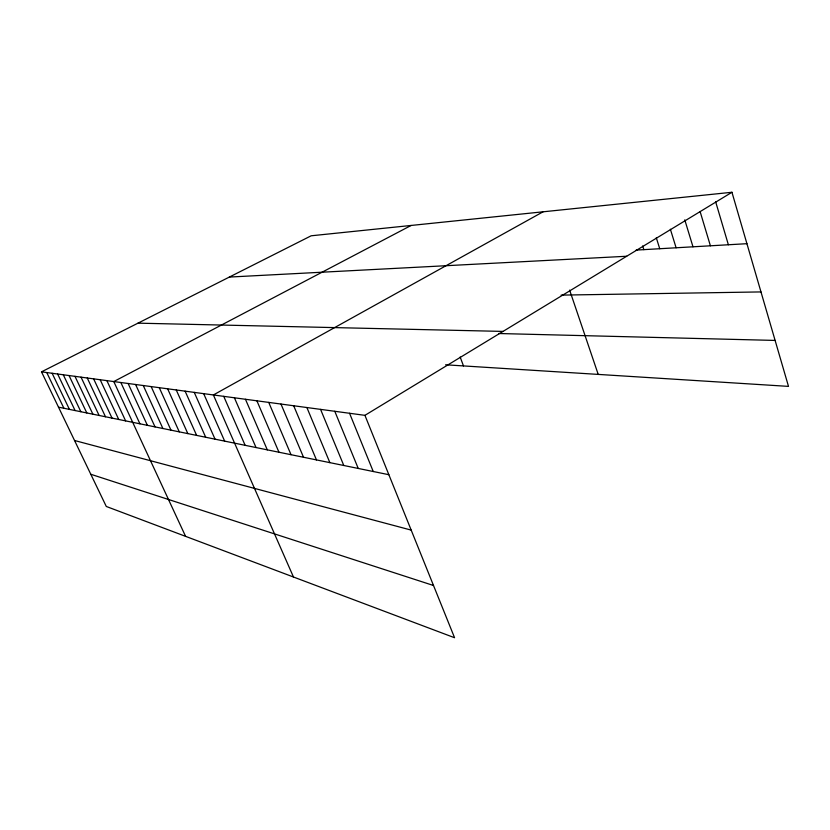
<?xml version="1.0" encoding="UTF-8"?>
<svg xmlns="http://www.w3.org/2000/svg" width="830" height="830" viewBox="0 0 830 830"><rect width="100%" height="100%" fill="white"/><g stroke="black" fill="none" stroke-linecap="round" stroke-linejoin="round"><path stroke-width="1.25" d="M364.93 415.342L454.57 637.731L106.292 506.466L41.5 371.84L364.93 415.342L731.946 192.27L788.5 386.386L445.617 364.795M543.069 211.806L213.383 394.956L293.478 577.016M411.12 225.459L113.783 381.561L185.588 536.356M41.5 371.84L311.167 235.793L731.946 192.27M636.133 250.089L746.927 243.688M229.371 277.064L626.671 256.252M561.111 295.117L760.975 291.921M137.998 323.161L503.022 331.409M498.623 333.515L775.106 340.425M58.494 407.157L388.865 474.708M74.544 440.502L411.182 530.1M90.792 474.262L433.519 585.503M46.76 372.556L63.9 408.256M57.644 374.019L75.084 410.549M52.134 373.272L69.43 409.387M63.288 374.776L80.873 411.732M74.98 376.343L92.887 414.18M69.056 375.554L86.808 412.946M81.039 377.162L99.112 415.457M87.264 378.003L105.493 416.764M100.181 379.735L118.742 419.472M93.634 378.854L112.029 418.102M106.883 380.638L125.621 420.883M120.848 382.516L139.938 423.808M128.121 383.491L147.387 425.334M143.268 385.525L162.898 428.498M135.591 384.498L155.034 426.89M151.153 386.593L170.98 430.158M159.277 387.683L179.29 431.859M167.639 388.803L187.839 433.602M176.251 389.965L196.648 435.408M185.111 391.158L205.705 437.254M194.251 392.383L215.043 439.163M203.672 393.648L224.671 441.135M223.727 396.346L245.141 445.326M234.402 397.788L256.045 447.546M245.452 399.272L267.312 449.86M256.885 400.807L278.963 452.236M268.723 402.405L291.029 454.705M280.986 404.054L303.521 457.257M293.695 405.756L316.458 459.903M306.882 407.53L329.873 462.652M320.567 409.377L343.796 465.495M334.781 411.286L358.238 468.452M349.555 413.267L373.251 471.523M460.162 357.014L463.482 365.916M569.629 290.106L598.212 374.403M642.679 245.96L643.852 249.643M656.302 237.774L659.736 248.73M670.381 229.246L676.108 247.786M684.781 219.877L692.988 246.811M700.188 211.816L710.407 245.805M715.595 201.586L728.377 244.767"/></g></svg>
